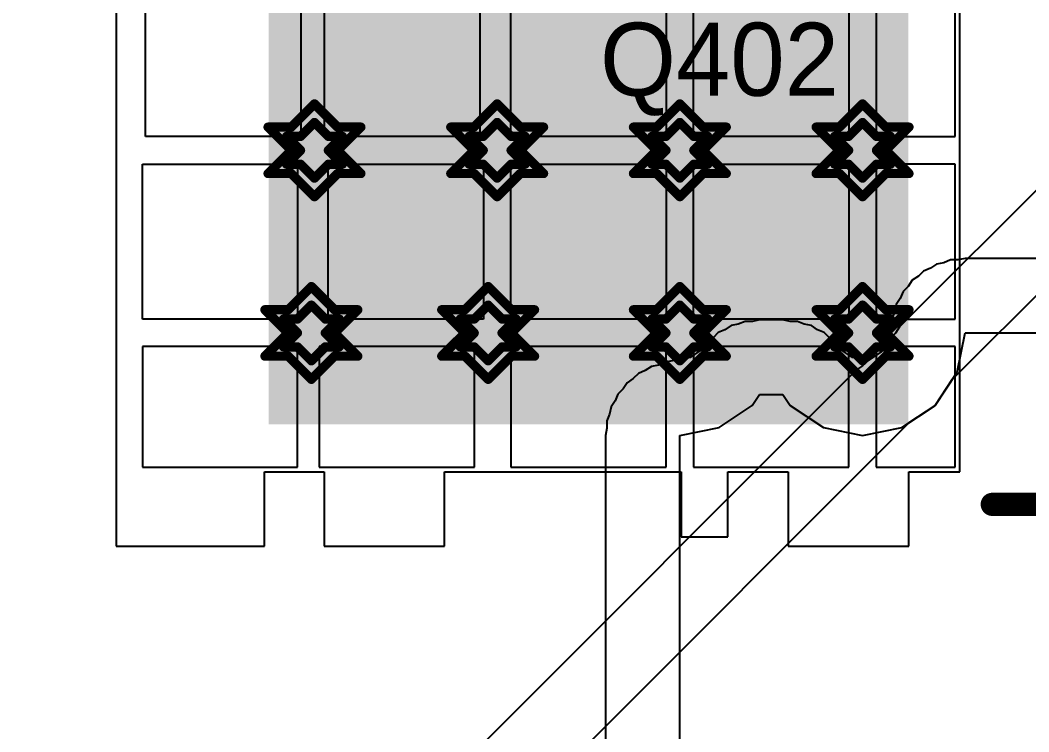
# Model space of a CAD drawing. Header units: millimetres. Extents: x 5 to 399, y 5 to 287.
# Drawn here: x 192.1 to 197.62, y 124.18 to 128.07 of the extents above; entities that cross this region are included whole.
import ezdxf

# ---------------------------------------------------------------- set-up
doc = ezdxf.new("R2010")
doc.units = ezdxf.units.MM
for name, color, linetype in [('DrillDrawing', 1, 'Continuous'), ('MidLayer1', 16, 'Continuous'), ('MidLayer2', 76, 'Continuous'), ('TopLayer', 1, 'Continuous'), ('TopOverlay', 2, 'Continuous'), ('TopPaste', 8, 'Continuous'), ('TopSolder', 216, 'Continuous')]:
    doc.layers.add(name, color=color, linetype=linetype)

# ---------------------------------------------------------------- blocks, each defined once
blk = doc.blocks.new('PQFN_8_MULTI_207')
at = {"layer": 'TopLayer'}
for p, q in [((2.667, 2.586), (-2.667, 2.586)), ((-2.667, 2.586), (-2.667, 1.7732)), ((-2.667, 1.7732), (-2.2606, 1.7732)), ((-2.2606, 1.7732), (-2.2606, 1.4478)), ((-2.2606, 1.4478), (-2.667, 1.4478)), ((-2.667, 1.4478), (-2.667, 0.7874)), ((-2.667, 0.7874), (-2.2606, 0.7874)), ((-2.2606, 0.7874), (-2.2605, -0.5079)), ((-2.2605, -0.5079), (-2.6162, -0.5079)), ((-2.6162, -0.5079), (-2.6162, -0.762)), ((-2.6162, -0.762), (-2.2605, -0.762)), ((-2.2605, -0.762), (-2.2605, -1.0922)), ((-2.2605, -1.0922), (-2.667, -1.0922)), ((-2.667, -1.0922), (-2.667, -1.7526)), ((-2.667, -1.7526), (-2.2605, -1.7526)), ((-2.2605, -1.7526), (-2.2605, -2.032)), ((-2.2605, -2.032), (2.2605, -2.032))]:
    blk.add_line(p, q, dxfattribs=at)
blk.add_solid([(-2, -1.75), (2, -1.75), (-2, 1.75), (2, 1.75)], dxfattribs=at)
at = {"layer": 'TopOverlay', "const_width": 0.127}
blk.add_lwpolyline([(-2.4384, -2.2098), (-2.4384, -2.667)], dxfattribs=at)
at = {"layer": 'TopOverlay', "const_width": 0.0635}
blk.add_lwpolyline([(-2.4701, -2.2098, 1), (-2.4066, -2.2098, 1)], format="xyb", close=True, dxfattribs=at)
at = {"layer": 'TopPaste'}
for p, q in [((-1.575, 2.442), (-2.2352, 2.442)), ((-2.2352, 2.442), (-2.2352, 1.592)), ((-1.575, 1.592), (-1.575, 2.442)), ((-1.425, 1.592), (-1.425, 2.442)), ((-1.425, 2.442), (-0.575, 2.442)), ((-0.575, 2.442), (-0.575, 1.592)), ((-0.425, 1.575), (-0.425, 2.425)), ((-0.425, 2.425), (0.425, 2.425)), ((-2.2352, 1.592), (-1.575, 1.592)), ((-0.575, 1.592), (-1.425, 1.592)), ((0.425, 1.575), (-0.425, 1.575)), ((-1.575, 1.4744), (-2.2352, 1.4744)), ((-2.2352, 1.4744), (-2.2352, 0.6244)), ((-1.575, 0.6244), (-1.575, 1.4744)), ((-0.425, 1.4444), (0.425, 1.4444)), ((-0.425, 0.5944), (-0.425, 1.4444)), ((-1.425, 1.425), (-0.575, 1.425)), ((-1.425, 0.575), (-1.425, 1.425)), ((-0.575, 1.425), (-0.575, 0.575)), ((-2.2352, 0.6244), (-1.575, 0.6244)), ((-0.575, 0.575), (-1.425, 0.575)), ((0.425, 0.5944), (-0.425, 0.5944)), ((-1.575, 0.425), (-2.2352, 0.425)), ((-2.2352, 0.425), (-2.2352, -0.425)), ((-1.575, -0.425), (-1.575, 0.425)), ((-1.425, 0.425), (-0.575, 0.425)), ((-1.425, -0.425), (-1.425, 0.425)), ((-0.575, 0.425), (-0.575, -0.425)), ((-0.425, 0.425), (0.425, 0.425)), ((-0.425, -0.425), (-0.425, 0.425)), ((-2.2352, -0.425), (-1.575, -0.425)), ((-0.575, -0.425), (-1.425, -0.425)), ((0.425, -0.425), (-0.425, -0.425)), ((-1.575, -0.575), (-2.2352, -0.575)), ((-2.2352, -0.575), (-2.2352, -1.425)), ((-1.575, -1.425), (-1.575, -0.575)), ((-1.425, -0.575), (-0.575, -0.575)), ((-1.425, -1.425), (-1.425, -0.575)), ((-0.575, -0.575), (-0.575, -1.425)), ((-0.425, -0.575), (0.425, -0.575)), ((-0.425, -1.425), (-0.425, -0.575)), ((-2.2352, -1.425), (-1.575, -1.425)), ((-0.575, -1.425), (-1.425, -1.425)), ((0.425, -1.425), (-0.425, -1.425)), ((-1.575, -1.575), (-2.2352, -1.575)), ((-2.2352, -1.575), (-2.2352, -2.0066)), ((-1.575, -2.0066), (-1.575, -1.575)), ((-0.575, -1.575), (-1.425, -1.575)), ((-1.425, -1.575), (-1.425, -2.0066)), ((-0.575, -2.0066), (-0.575, -1.575)), ((0.425, -1.575), (-0.425, -1.575)), ((-0.425, -1.575), (-0.425, -2.0066)), ((-2.2352, -2.0066), (-1.575, -2.0066)), ((-1.425, -2.0066), (-0.575, -2.0066)), ((-0.425, -2.0066), (0.425, -2.0066))]:
    blk.add_line(p, q, dxfattribs=at)
at = {"layer": 'TopSolder'}
blk.add_solid([(-2, -1.75), (2, -1.75), (-2, 1.75), (2, 1.75)], dxfattribs=at)

msp = doc.modelspace()

# ---------------------------------------------------------------- linework, layer by layer
at = {"layer": 'DrillDrawing', "const_width": 0.0508}
for points in [[(193.5854, 127.4888), (193.7124, 127.6158)], [(193.7124, 127.6158), (193.8394, 127.4888)], [(194.5854, 127.4888), (194.7124, 127.6158)], [(194.7124, 127.6158), (194.8394, 127.4888)], [(195.5854, 127.4888), (195.7124, 127.6158)], [(195.7124, 127.6158), (195.8394, 127.4888)], [(196.5854, 127.4888), (196.7124, 127.6158)], [(196.7124, 127.6158), (196.8394, 127.4888)], [(193.6362, 127.438), (193.7124, 127.5142)], [(193.7124, 127.5142), (193.7886, 127.438)], [(194.6362, 127.438), (194.7124, 127.5142)], [(194.7124, 127.5142), (194.7886, 127.438)], [(195.6362, 127.438), (195.7124, 127.5142)], [(195.7124, 127.5142), (195.7886, 127.438)], [(196.6362, 127.438), (196.7124, 127.5142)], [(196.7124, 127.5142), (196.7886, 127.438)], [(193.4584, 127.4888), (193.5854, 127.3618)], [(193.4584, 127.4888), (193.5854, 127.4888)], [(193.8394, 127.4888), (193.9664, 127.4888)], [(193.8394, 127.3618), (193.9664, 127.4888)], [(194.4584, 127.4888), (194.5854, 127.3618)], [(194.4584, 127.4888), (194.5854, 127.4888)], [(194.8394, 127.4888), (194.9664, 127.4888)], [(194.8394, 127.3618), (194.9664, 127.4888)], [(195.4584, 127.4888), (195.5854, 127.3618)], [(195.4584, 127.4888), (195.5854, 127.4888)], [(195.8394, 127.4888), (195.9664, 127.4888)], [(195.8394, 127.3618), (195.9664, 127.4888)], [(196.4584, 127.4888), (196.5854, 127.3618)], [(196.4584, 127.4888), (196.5854, 127.4888)], [(196.8394, 127.4888), (196.9664, 127.4888)], [(196.8394, 127.3618), (196.9664, 127.4888)], [(193.56, 127.438), (193.6362, 127.3618)], [(193.56, 127.438), (193.6362, 127.438)], [(193.7886, 127.438), (193.8648, 127.438)], [(193.7886, 127.3618), (193.8648, 127.438)], [(194.56, 127.438), (194.6362, 127.3618)], [(194.56, 127.438), (194.6362, 127.438)], [(194.7886, 127.438), (194.8648, 127.438)], [(194.7886, 127.3618), (194.8648, 127.438)], [(195.56, 127.438), (195.6362, 127.3618)], [(195.56, 127.438), (195.6362, 127.438)], [(195.7886, 127.438), (195.8648, 127.438)], [(195.7886, 127.3618), (195.8648, 127.438)], [(196.56, 127.438), (196.6362, 127.3618)], [(196.56, 127.438), (196.6362, 127.438)], [(196.7886, 127.438), (196.8648, 127.438)], [(196.7886, 127.3618), (196.8648, 127.438)], [(193.4584, 127.2348), (193.5854, 127.3618)], [(193.56, 127.2856), (193.6362, 127.3618)], [(193.7886, 127.3618), (193.8648, 127.2856)], [(193.8394, 127.3618), (193.9664, 127.2348)], [(194.4584, 127.2348), (194.5854, 127.3618)], [(194.56, 127.2856), (194.6362, 127.3618)], [(194.7886, 127.3618), (194.8648, 127.2856)], [(194.8394, 127.3618), (194.9664, 127.2348)], [(195.4584, 127.2348), (195.5854, 127.3618)], [(195.56, 127.2856), (195.6362, 127.3618)], [(195.7886, 127.3618), (195.8648, 127.2856)], [(195.8394, 127.3618), (195.9664, 127.2348)], [(196.4584, 127.2348), (196.5854, 127.3618)], [(196.56, 127.2856), (196.6362, 127.3618)], [(196.7886, 127.3618), (196.8648, 127.2856)], [(196.8394, 127.3618), (196.9664, 127.2348)], [(193.56, 127.2856), (193.6362, 127.2856)], [(193.6362, 127.2856), (193.7124, 127.2094)], [(193.7124, 127.2094), (193.7886, 127.2856)], [(193.7886, 127.2856), (193.8648, 127.2856)], [(194.56, 127.2856), (194.6362, 127.2856)], [(194.6362, 127.2856), (194.7124, 127.2094)], [(194.7124, 127.2094), (194.7886, 127.2856)], [(194.7886, 127.2856), (194.8648, 127.2856)], [(195.56, 127.2856), (195.6362, 127.2856)], [(195.6362, 127.2856), (195.7124, 127.2094)], [(195.7124, 127.2094), (195.7886, 127.2856)], [(195.7886, 127.2856), (195.8648, 127.2856)], [(196.56, 127.2856), (196.6362, 127.2856)], [(196.6362, 127.2856), (196.7124, 127.2094)], [(196.7124, 127.2094), (196.7886, 127.2856)], [(196.7886, 127.2856), (196.8648, 127.2856)], [(193.4584, 127.2348), (193.5854, 127.2348)], [(193.5854, 127.2348), (193.7124, 127.1078)], [(193.7124, 127.1078), (193.8394, 127.2348)], [(193.8394, 127.2348), (193.9664, 127.2348)], [(194.4584, 127.2348), (194.5854, 127.2348)], [(194.5854, 127.2348), (194.7124, 127.1078)], [(194.7124, 127.1078), (194.8394, 127.2348)], [(194.8394, 127.2348), (194.9664, 127.2348)], [(195.4584, 127.2348), (195.5854, 127.2348)], [(195.5854, 127.2348), (195.7124, 127.1078)], [(195.7124, 127.1078), (195.8394, 127.2348)], [(195.8394, 127.2348), (195.9664, 127.2348)], [(196.4584, 127.2348), (196.5854, 127.2348)], [(196.5854, 127.2348), (196.7124, 127.1078)], [(196.7124, 127.1078), (196.8394, 127.2348)], [(196.8394, 127.2348), (196.9664, 127.2348)], [(193.5684, 126.4888), (193.6954, 126.6158)], [(193.6954, 126.6158), (193.8224, 126.4888)], [(194.536, 126.4888), (194.663, 126.6158)], [(194.663, 126.6158), (194.79, 126.4888)], [(195.5854, 126.4888), (195.7124, 126.6158)], [(195.7124, 126.6158), (195.8394, 126.4888)], [(196.5854, 126.4888), (196.7124, 126.6158)], [(196.7124, 126.6158), (196.8394, 126.4888)], [(193.6192, 126.438), (193.6954, 126.5142)], [(193.6954, 126.5142), (193.7716, 126.438)], [(194.5868, 126.438), (194.663, 126.5142)], [(194.663, 126.5142), (194.7392, 126.438)], [(195.6362, 126.438), (195.7124, 126.5142)], [(195.7124, 126.5142), (195.7886, 126.438)], [(196.6362, 126.438), (196.7124, 126.5142)], [(196.7124, 126.5142), (196.7886, 126.438)], [(193.4414, 126.4888), (193.5684, 126.3618)], [(193.4414, 126.4888), (193.5684, 126.4888)], [(193.8224, 126.4888), (193.9494, 126.4888)], [(193.8224, 126.3618), (193.9494, 126.4888)], [(194.409, 126.4888), (194.536, 126.3618)], [(194.409, 126.4888), (194.536, 126.4888)], [(194.79, 126.4888), (194.917, 126.4888)], [(194.79, 126.3618), (194.917, 126.4888)], [(195.4584, 126.4888), (195.5854, 126.3618)], [(195.4584, 126.4888), (195.5854, 126.4888)], [(195.8394, 126.4888), (195.9664, 126.4888)], [(195.8394, 126.3618), (195.9664, 126.4888)], [(196.4584, 126.4888), (196.5854, 126.3618)], [(196.4584, 126.4888), (196.5854, 126.4888)], [(196.8394, 126.4888), (196.9664, 126.4888)], [(196.8394, 126.3618), (196.9664, 126.4888)], [(193.543, 126.438), (193.6192, 126.3618)], [(193.543, 126.438), (193.6192, 126.438)], [(193.7716, 126.438), (193.8478, 126.438)], [(193.7716, 126.3618), (193.8478, 126.438)], [(194.5106, 126.438), (194.5868, 126.3618)], [(194.5106, 126.438), (194.5868, 126.438)], [(194.7392, 126.438), (194.8154, 126.438)], [(194.7392, 126.3618), (194.8154, 126.438)], [(195.56, 126.438), (195.6362, 126.3618)], [(195.56, 126.438), (195.6362, 126.438)], [(195.7886, 126.438), (195.8648, 126.438)], [(195.7886, 126.3618), (195.8648, 126.438)], [(196.56, 126.438), (196.6362, 126.3618)], [(196.56, 126.438), (196.6362, 126.438)], [(196.7886, 126.438), (196.8648, 126.438)], [(196.7886, 126.3618), (196.8648, 126.438)], [(193.4414, 126.2348), (193.5684, 126.3618)], [(193.543, 126.2856), (193.6192, 126.3618)], [(193.7716, 126.3618), (193.8478, 126.2856)], [(193.8224, 126.3618), (193.9494, 126.2348)], [(194.409, 126.2348), (194.536, 126.3618)], [(194.5106, 126.2856), (194.5868, 126.3618)], [(194.7392, 126.3618), (194.8154, 126.2856)], [(194.79, 126.3618), (194.917, 126.2348)], [(195.4584, 126.2348), (195.5854, 126.3618)], [(195.56, 126.2856), (195.6362, 126.3618)], [(195.7886, 126.3618), (195.8648, 126.2856)], [(195.8394, 126.3618), (195.9664, 126.2348)], [(196.4584, 126.2348), (196.5854, 126.3618)], [(196.56, 126.2856), (196.6362, 126.3618)], [(196.7886, 126.3618), (196.8648, 126.2856)], [(196.8394, 126.3618), (196.9664, 126.2348)], [(193.543, 126.2856), (193.6192, 126.2856)], [(193.6192, 126.2856), (193.6954, 126.2094)], [(193.6954, 126.2094), (193.7716, 126.2856)], [(193.7716, 126.2856), (193.8478, 126.2856)], [(194.5106, 126.2856), (194.5868, 126.2856)], [(194.5868, 126.2856), (194.663, 126.2094)], [(194.663, 126.2094), (194.7392, 126.2856)], [(194.7392, 126.2856), (194.8154, 126.2856)], [(195.56, 126.2856), (195.6362, 126.2856)], [(195.6362, 126.2856), (195.7124, 126.2094)], [(195.7124, 126.2094), (195.7886, 126.2856)], [(195.7886, 126.2856), (195.8648, 126.2856)], [(196.56, 126.2856), (196.6362, 126.2856)], [(196.6362, 126.2856), (196.7124, 126.2094)], [(196.7124, 126.2094), (196.7886, 126.2856)], [(196.7886, 126.2856), (196.8648, 126.2856)], [(193.4414, 126.2348), (193.5684, 126.2348)], [(193.5684, 126.2348), (193.6954, 126.1078)], [(193.6954, 126.1078), (193.8224, 126.2348)], [(193.8224, 126.2348), (193.9494, 126.2348)], [(194.409, 126.2348), (194.536, 126.2348)], [(194.536, 126.2348), (194.663, 126.1078)], [(194.663, 126.1078), (194.79, 126.2348)], [(194.79, 126.2348), (194.917, 126.2348)], [(195.4584, 126.2348), (195.5854, 126.2348)], [(195.5854, 126.2348), (195.7124, 126.1078)], [(195.7124, 126.1078), (195.8394, 126.2348)], [(195.8394, 126.2348), (195.9664, 126.2348)], [(196.4584, 126.2348), (196.5854, 126.2348)], [(196.5854, 126.2348), (196.7124, 126.1078)], [(196.7124, 126.1078), (196.8394, 126.2348)], [(196.8394, 126.2348), (196.9664, 126.2348)]]:
    msp.add_lwpolyline(points, dxfattribs=at)
at = {"layer": 'DrillDrawing', "const_width": 0.0254}
for points in [[(193.6997, 127.6158, 1), (193.7251, 127.6158, 1)], [(193.6997, 127.6158, 1), (193.7251, 127.6158, 1)], [(194.6997, 127.6158, 1), (194.7251, 127.6158, 1)], [(194.6997, 127.6158, 1), (194.7251, 127.6158, 1)], [(195.6997, 127.6158, 1), (195.7251, 127.6158, 1)], [(195.6997, 127.6158, 1), (195.7251, 127.6158, 1)], [(196.6997, 127.6158, 1), (196.7251, 127.6158, 1)], [(196.6997, 127.6158, 1), (196.7251, 127.6158, 1)], [(193.6997, 127.5142, 1), (193.7251, 127.5142, 1)], [(193.6997, 127.5142, 1), (193.7251, 127.5142, 1)], [(194.6997, 127.5142, 1), (194.7251, 127.5142, 1)], [(194.6997, 127.5142, 1), (194.7251, 127.5142, 1)], [(195.6997, 127.5142, 1), (195.7251, 127.5142, 1)], [(195.6997, 127.5142, 1), (195.7251, 127.5142, 1)], [(196.6997, 127.5142, 1), (196.7251, 127.5142, 1)], [(196.6997, 127.5142, 1), (196.7251, 127.5142, 1)], [(193.4457, 127.4888, 1), (193.4711, 127.4888, 1)], [(193.4457, 127.4888, 1), (193.4711, 127.4888, 1)], [(193.5727, 127.4888, 1), (193.5981, 127.4888, 1)], [(193.5727, 127.4888, 1), (193.5981, 127.4888, 1)], [(193.8267, 127.4888, 1), (193.8521, 127.4888, 1)], [(193.8267, 127.4888, 1), (193.8521, 127.4888, 1)], [(193.9537, 127.4888, 1), (193.9791, 127.4888, 1)], [(193.9537, 127.4888, 1), (193.9791, 127.4888, 1)], [(194.4457, 127.4888, 1), (194.4711, 127.4888, 1)], [(194.4457, 127.4888, 1), (194.4711, 127.4888, 1)], [(194.5727, 127.4888, 1), (194.5981, 127.4888, 1)], [(194.5727, 127.4888, 1), (194.5981, 127.4888, 1)], [(194.8267, 127.4888, 1), (194.8521, 127.4888, 1)], [(194.8267, 127.4888, 1), (194.8521, 127.4888, 1)], [(194.9537, 127.4888, 1), (194.9791, 127.4888, 1)], [(194.9537, 127.4888, 1), (194.9791, 127.4888, 1)], [(195.4457, 127.4888, 1), (195.4711, 127.4888, 1)], [(195.4457, 127.4888, 1), (195.4711, 127.4888, 1)], [(195.5727, 127.4888, 1), (195.5981, 127.4888, 1)], [(195.5727, 127.4888, 1), (195.5981, 127.4888, 1)], [(195.8267, 127.4888, 1), (195.8521, 127.4888, 1)], [(195.8267, 127.4888, 1), (195.8521, 127.4888, 1)], [(195.9537, 127.4888, 1), (195.9791, 127.4888, 1)], [(195.9537, 127.4888, 1), (195.9791, 127.4888, 1)], [(196.4457, 127.4888, 1), (196.4711, 127.4888, 1)], [(196.4457, 127.4888, 1), (196.4711, 127.4888, 1)], [(196.5727, 127.4888, 1), (196.5981, 127.4888, 1)], [(196.5727, 127.4888, 1), (196.5981, 127.4888, 1)], [(196.8267, 127.4888, 1), (196.8521, 127.4888, 1)], [(196.8267, 127.4888, 1), (196.8521, 127.4888, 1)], [(196.9537, 127.4888, 1), (196.9791, 127.4888, 1)], [(196.9537, 127.4888, 1), (196.9791, 127.4888, 1)], [(193.5473, 127.438, 1), (193.5727, 127.438, 1)], [(193.5473, 127.438, 1), (193.5727, 127.438, 1)], [(193.6235, 127.438, 1), (193.6489, 127.438, 1)], [(193.6235, 127.438, 1), (193.6489, 127.438, 1)], [(193.7759, 127.438, 1), (193.8013, 127.438, 1)], [(193.7759, 127.438, 1), (193.8013, 127.438, 1)], [(193.8521, 127.438, 1), (193.8775, 127.438, 1)], [(193.8521, 127.438, 1), (193.8775, 127.438, 1)], [(194.5473, 127.438, 1), (194.5727, 127.438, 1)], [(194.5473, 127.438, 1), (194.5727, 127.438, 1)], [(194.6235, 127.438, 1), (194.6489, 127.438, 1)], [(194.6235, 127.438, 1), (194.6489, 127.438, 1)], [(194.7759, 127.438, 1), (194.8013, 127.438, 1)], [(194.7759, 127.438, 1), (194.8013, 127.438, 1)], [(194.8521, 127.438, 1), (194.8775, 127.438, 1)], [(194.8521, 127.438, 1), (194.8775, 127.438, 1)], [(195.5473, 127.438, 1), (195.5727, 127.438, 1)], [(195.5473, 127.438, 1), (195.5727, 127.438, 1)], [(195.6235, 127.438, 1), (195.6489, 127.438, 1)], [(195.6235, 127.438, 1), (195.6489, 127.438, 1)], [(195.7759, 127.438, 1), (195.8013, 127.438, 1)], [(195.7759, 127.438, 1), (195.8013, 127.438, 1)], [(195.8521, 127.438, 1), (195.8775, 127.438, 1)], [(195.8521, 127.438, 1), (195.8775, 127.438, 1)], [(196.5473, 127.438, 1), (196.5727, 127.438, 1)], [(196.5473, 127.438, 1), (196.5727, 127.438, 1)], [(196.6235, 127.438, 1), (196.6489, 127.438, 1)], [(196.6235, 127.438, 1), (196.6489, 127.438, 1)], [(196.7759, 127.438, 1), (196.8013, 127.438, 1)], [(196.7759, 127.438, 1), (196.8013, 127.438, 1)], [(196.8521, 127.438, 1), (196.8775, 127.438, 1)], [(196.8521, 127.438, 1), (196.8775, 127.438, 1)], [(193.5727, 127.3618, 1), (193.5981, 127.3618, 1)], [(193.5727, 127.3618, 1), (193.5981, 127.3618, 1)], [(193.6235, 127.3618, 1), (193.6489, 127.3618, 1)], [(193.6235, 127.3618, 1), (193.6489, 127.3618, 1)], [(193.7759, 127.3618, 1), (193.8013, 127.3618, 1)], [(193.7759, 127.3618, 1), (193.8013, 127.3618, 1)], [(193.8267, 127.3618, 1), (193.8521, 127.3618, 1)], [(193.8267, 127.3618, 1), (193.8521, 127.3618, 1)], [(194.5727, 127.3618, 1), (194.5981, 127.3618, 1)], [(194.5727, 127.3618, 1), (194.5981, 127.3618, 1)], [(194.6235, 127.3618, 1), (194.6489, 127.3618, 1)], [(194.6235, 127.3618, 1), (194.6489, 127.3618, 1)], [(194.7759, 127.3618, 1), (194.8013, 127.3618, 1)], [(194.7759, 127.3618, 1), (194.8013, 127.3618, 1)], [(194.8267, 127.3618, 1), (194.8521, 127.3618, 1)], [(194.8267, 127.3618, 1), (194.8521, 127.3618, 1)], [(195.5727, 127.3618, 1), (195.5981, 127.3618, 1)], [(195.5727, 127.3618, 1), (195.5981, 127.3618, 1)], [(195.6235, 127.3618, 1), (195.6489, 127.3618, 1)], [(195.6235, 127.3618, 1), (195.6489, 127.3618, 1)], [(195.7759, 127.3618, 1), (195.8013, 127.3618, 1)], [(195.7759, 127.3618, 1), (195.8013, 127.3618, 1)], [(195.8267, 127.3618, 1), (195.8521, 127.3618, 1)], [(195.8267, 127.3618, 1), (195.8521, 127.3618, 1)], [(196.5727, 127.3618, 1), (196.5981, 127.3618, 1)], [(196.5727, 127.3618, 1), (196.5981, 127.3618, 1)], [(196.6235, 127.3618, 1), (196.6489, 127.3618, 1)], [(196.6235, 127.3618, 1), (196.6489, 127.3618, 1)], [(196.7759, 127.3618, 1), (196.8013, 127.3618, 1)], [(196.7759, 127.3618, 1), (196.8013, 127.3618, 1)], [(196.8267, 127.3618, 1), (196.8521, 127.3618, 1)], [(196.8267, 127.3618, 1), (196.8521, 127.3618, 1)], [(193.5473, 127.2856, 1), (193.5727, 127.2856, 1)], [(193.5473, 127.2856, 1), (193.5727, 127.2856, 1)], [(193.6235, 127.2856, 1), (193.6489, 127.2856, 1)], [(193.6235, 127.2856, 1), (193.6489, 127.2856, 1)], [(193.7759, 127.2856, 1), (193.8013, 127.2856, 1)], [(193.7759, 127.2856, 1), (193.8013, 127.2856, 1)], [(193.8521, 127.2856, 1), (193.8775, 127.2856, 1)], [(193.8521, 127.2856, 1), (193.8775, 127.2856, 1)], [(194.5473, 127.2856, 1), (194.5727, 127.2856, 1)], [(194.5473, 127.2856, 1), (194.5727, 127.2856, 1)], [(194.6235, 127.2856, 1), (194.6489, 127.2856, 1)], [(194.6235, 127.2856, 1), (194.6489, 127.2856, 1)], [(194.7759, 127.2856, 1), (194.8013, 127.2856, 1)], [(194.7759, 127.2856, 1), (194.8013, 127.2856, 1)], [(194.8521, 127.2856, 1), (194.8775, 127.2856, 1)], [(194.8521, 127.2856, 1), (194.8775, 127.2856, 1)], [(195.5473, 127.2856, 1), (195.5727, 127.2856, 1)], [(195.5473, 127.2856, 1), (195.5727, 127.2856, 1)], [(195.6235, 127.2856, 1), (195.6489, 127.2856, 1)], [(195.6235, 127.2856, 1), (195.6489, 127.2856, 1)], [(195.7759, 127.2856, 1), (195.8013, 127.2856, 1)], [(195.7759, 127.2856, 1), (195.8013, 127.2856, 1)], [(195.8521, 127.2856, 1), (195.8775, 127.2856, 1)], [(195.8521, 127.2856, 1), (195.8775, 127.2856, 1)], [(196.5473, 127.2856, 1), (196.5727, 127.2856, 1)], [(196.5473, 127.2856, 1), (196.5727, 127.2856, 1)], [(196.6235, 127.2856, 1), (196.6489, 127.2856, 1)], [(196.6235, 127.2856, 1), (196.6489, 127.2856, 1)], [(196.7759, 127.2856, 1), (196.8013, 127.2856, 1)], [(196.7759, 127.2856, 1), (196.8013, 127.2856, 1)], [(196.8521, 127.2856, 1), (196.8775, 127.2856, 1)], [(196.8521, 127.2856, 1), (196.8775, 127.2856, 1)], [(193.4457, 127.2348, 1), (193.4711, 127.2348, 1)], [(193.4457, 127.2348, 1), (193.4711, 127.2348, 1)], [(193.5727, 127.2348, 1), (193.5981, 127.2348, 1)], [(193.5727, 127.2348, 1), (193.5981, 127.2348, 1)], [(193.8267, 127.2348, 1), (193.8521, 127.2348, 1)], [(193.8267, 127.2348, 1), (193.8521, 127.2348, 1)], [(193.9537, 127.2348, 1), (193.9791, 127.2348, 1)], [(193.9537, 127.2348, 1), (193.9791, 127.2348, 1)], [(194.4457, 127.2348, 1), (194.4711, 127.2348, 1)], [(194.4457, 127.2348, 1), (194.4711, 127.2348, 1)], [(194.5727, 127.2348, 1), (194.5981, 127.2348, 1)], [(194.5727, 127.2348, 1), (194.5981, 127.2348, 1)], [(194.8267, 127.2348, 1), (194.8521, 127.2348, 1)], [(194.8267, 127.2348, 1), (194.8521, 127.2348, 1)], [(194.9537, 127.2348, 1), (194.9791, 127.2348, 1)], [(194.9537, 127.2348, 1), (194.9791, 127.2348, 1)], [(195.4457, 127.2348, 1), (195.4711, 127.2348, 1)], [(195.4457, 127.2348, 1), (195.4711, 127.2348, 1)], [(195.5727, 127.2348, 1), (195.5981, 127.2348, 1)], [(195.5727, 127.2348, 1), (195.5981, 127.2348, 1)], [(195.8267, 127.2348, 1), (195.8521, 127.2348, 1)], [(195.8267, 127.2348, 1), (195.8521, 127.2348, 1)], [(195.9537, 127.2348, 1), (195.9791, 127.2348, 1)], [(195.9537, 127.2348, 1), (195.9791, 127.2348, 1)], [(196.4457, 127.2348, 1), (196.4711, 127.2348, 1)], [(196.4457, 127.2348, 1), (196.4711, 127.2348, 1)], [(196.5727, 127.2348, 1), (196.5981, 127.2348, 1)], [(196.5727, 127.2348, 1), (196.5981, 127.2348, 1)], [(196.8267, 127.2348, 1), (196.8521, 127.2348, 1)], [(196.8267, 127.2348, 1), (196.8521, 127.2348, 1)], [(196.9537, 127.2348, 1), (196.9791, 127.2348, 1)], [(196.9537, 127.2348, 1), (196.9791, 127.2348, 1)], [(193.6997, 127.2094, 1), (193.7251, 127.2094, 1)], [(193.6997, 127.2094, 1), (193.7251, 127.2094, 1)], [(194.6997, 127.2094, 1), (194.7251, 127.2094, 1)], [(194.6997, 127.2094, 1), (194.7251, 127.2094, 1)], [(195.6997, 127.2094, 1), (195.7251, 127.2094, 1)], [(195.6997, 127.2094, 1), (195.7251, 127.2094, 1)], [(196.6997, 127.2094, 1), (196.7251, 127.2094, 1)], [(196.6997, 127.2094, 1), (196.7251, 127.2094, 1)], [(193.6997, 127.1078, 1), (193.7251, 127.1078, 1)], [(193.6997, 127.1078, 1), (193.7251, 127.1078, 1)], [(194.6997, 127.1078, 1), (194.7251, 127.1078, 1)], [(194.6997, 127.1078, 1), (194.7251, 127.1078, 1)], [(195.6997, 127.1078, 1), (195.7251, 127.1078, 1)], [(195.6997, 127.1078, 1), (195.7251, 127.1078, 1)], [(196.6997, 127.1078, 1), (196.7251, 127.1078, 1)], [(196.6997, 127.1078, 1), (196.7251, 127.1078, 1)], [(193.6827, 126.6158, 1), (193.7081, 126.6158, 1)], [(193.6827, 126.6158, 1), (193.7081, 126.6158, 1)], [(194.6503, 126.6158, 1), (194.6757, 126.6158, 1)], [(194.6503, 126.6158, 1), (194.6757, 126.6158, 1)], [(195.6997, 126.6158, 1), (195.7251, 126.6158, 1)], [(195.6997, 126.6158, 1), (195.7251, 126.6158, 1)], [(196.6997, 126.6158, 1), (196.7251, 126.6158, 1)], [(196.6997, 126.6158, 1), (196.7251, 126.6158, 1)], [(193.6827, 126.5142, 1), (193.7081, 126.5142, 1)], [(193.6827, 126.5142, 1), (193.7081, 126.5142, 1)], [(194.6503, 126.5142, 1), (194.6757, 126.5142, 1)], [(194.6503, 126.5142, 1), (194.6757, 126.5142, 1)], [(195.6997, 126.5142, 1), (195.7251, 126.5142, 1)], [(195.6997, 126.5142, 1), (195.7251, 126.5142, 1)], [(196.6997, 126.5142, 1), (196.7251, 126.5142, 1)], [(196.6997, 126.5142, 1), (196.7251, 126.5142, 1)], [(193.4287, 126.4888, 1), (193.4541, 126.4888, 1)], [(193.4287, 126.4888, 1), (193.4541, 126.4888, 1)], [(193.5557, 126.4888, 1), (193.5811, 126.4888, 1)], [(193.5557, 126.4888, 1), (193.5811, 126.4888, 1)], [(193.8097, 126.4888, 1), (193.8351, 126.4888, 1)], [(193.8097, 126.4888, 1), (193.8351, 126.4888, 1)], [(193.9367, 126.4888, 1), (193.9621, 126.4888, 1)], [(193.9367, 126.4888, 1), (193.9621, 126.4888, 1)], [(194.3963, 126.4888, 1), (194.4217, 126.4888, 1)], [(194.3963, 126.4888, 1), (194.4217, 126.4888, 1)], [(194.5233, 126.4888, 1), (194.5487, 126.4888, 1)], [(194.5233, 126.4888, 1), (194.5487, 126.4888, 1)], [(194.7773, 126.4888, 1), (194.8027, 126.4888, 1)], [(194.7773, 126.4888, 1), (194.8027, 126.4888, 1)], [(194.9043, 126.4888, 1), (194.9297, 126.4888, 1)], [(194.9043, 126.4888, 1), (194.9297, 126.4888, 1)], [(195.4457, 126.4888, 1), (195.4711, 126.4888, 1)], [(195.4457, 126.4888, 1), (195.4711, 126.4888, 1)], [(195.5727, 126.4888, 1), (195.5981, 126.4888, 1)], [(195.5727, 126.4888, 1), (195.5981, 126.4888, 1)], [(195.8267, 126.4888, 1), (195.8521, 126.4888, 1)], [(195.8267, 126.4888, 1), (195.8521, 126.4888, 1)], [(195.9537, 126.4888, 1), (195.9791, 126.4888, 1)], [(195.9537, 126.4888, 1), (195.9791, 126.4888, 1)], [(196.4457, 126.4888, 1), (196.4711, 126.4888, 1)], [(196.4457, 126.4888, 1), (196.4711, 126.4888, 1)], [(196.5727, 126.4888, 1), (196.5981, 126.4888, 1)], [(196.5727, 126.4888, 1), (196.5981, 126.4888, 1)], [(196.8267, 126.4888, 1), (196.8521, 126.4888, 1)], [(196.8267, 126.4888, 1), (196.8521, 126.4888, 1)], [(196.9537, 126.4888, 1), (196.9791, 126.4888, 1)], [(196.9537, 126.4888, 1), (196.9791, 126.4888, 1)], [(193.5303, 126.438, 1), (193.5557, 126.438, 1)], [(193.5303, 126.438, 1), (193.5557, 126.438, 1)], [(193.6065, 126.438, 1), (193.6319, 126.438, 1)], [(193.6065, 126.438, 1), (193.6319, 126.438, 1)], [(193.7589, 126.438, 1), (193.7843, 126.438, 1)], [(193.7589, 126.438, 1), (193.7843, 126.438, 1)], [(193.8351, 126.438, 1), (193.8605, 126.438, 1)], [(193.8351, 126.438, 1), (193.8605, 126.438, 1)], [(194.4979, 126.438, 1), (194.5233, 126.438, 1)], [(194.4979, 126.438, 1), (194.5233, 126.438, 1)], [(194.5741, 126.438, 1), (194.5995, 126.438, 1)], [(194.5741, 126.438, 1), (194.5995, 126.438, 1)], [(194.7265, 126.438, 1), (194.7519, 126.438, 1)], [(194.7265, 126.438, 1), (194.7519, 126.438, 1)], [(194.8027, 126.438, 1), (194.8281, 126.438, 1)], [(194.8027, 126.438, 1), (194.8281, 126.438, 1)], [(195.5473, 126.438, 1), (195.5727, 126.438, 1)], [(195.5473, 126.438, 1), (195.5727, 126.438, 1)], [(195.6235, 126.438, 1), (195.6489, 126.438, 1)], [(195.6235, 126.438, 1), (195.6489, 126.438, 1)], [(195.7759, 126.438, 1), (195.8013, 126.438, 1)], [(195.7759, 126.438, 1), (195.8013, 126.438, 1)], [(195.8521, 126.438, 1), (195.8775, 126.438, 1)], [(195.8521, 126.438, 1), (195.8775, 126.438, 1)], [(196.5473, 126.438, 1), (196.5727, 126.438, 1)], [(196.5473, 126.438, 1), (196.5727, 126.438, 1)], [(196.6235, 126.438, 1), (196.6489, 126.438, 1)], [(196.6235, 126.438, 1), (196.6489, 126.438, 1)], [(196.7759, 126.438, 1), (196.8013, 126.438, 1)], [(196.7759, 126.438, 1), (196.8013, 126.438, 1)], [(196.8521, 126.438, 1), (196.8775, 126.438, 1)], [(196.8521, 126.438, 1), (196.8775, 126.438, 1)], [(193.5557, 126.3618, 1), (193.5811, 126.3618, 1)], [(193.5557, 126.3618, 1), (193.5811, 126.3618, 1)], [(193.6065, 126.3618, 1), (193.6319, 126.3618, 1)], [(193.6065, 126.3618, 1), (193.6319, 126.3618, 1)], [(193.7589, 126.3618, 1), (193.7843, 126.3618, 1)], [(193.7589, 126.3618, 1), (193.7843, 126.3618, 1)], [(193.8097, 126.3618, 1), (193.8351, 126.3618, 1)], [(193.8097, 126.3618, 1), (193.8351, 126.3618, 1)], [(194.5233, 126.3618, 1), (194.5487, 126.3618, 1)], [(194.5233, 126.3618, 1), (194.5487, 126.3618, 1)], [(194.5741, 126.3618, 1), (194.5995, 126.3618, 1)], [(194.5741, 126.3618, 1), (194.5995, 126.3618, 1)], [(194.7265, 126.3618, 1), (194.7519, 126.3618, 1)], [(194.7265, 126.3618, 1), (194.7519, 126.3618, 1)], [(194.7773, 126.3618, 1), (194.8027, 126.3618, 1)], [(194.7773, 126.3618, 1), (194.8027, 126.3618, 1)], [(195.5727, 126.3618, 1), (195.5981, 126.3618, 1)], [(195.5727, 126.3618, 1), (195.5981, 126.3618, 1)], [(195.6235, 126.3618, 1), (195.6489, 126.3618, 1)], [(195.6235, 126.3618, 1), (195.6489, 126.3618, 1)], [(195.7759, 126.3618, 1), (195.8013, 126.3618, 1)], [(195.7759, 126.3618, 1), (195.8013, 126.3618, 1)], [(195.8267, 126.3618, 1), (195.8521, 126.3618, 1)], [(195.8267, 126.3618, 1), (195.8521, 126.3618, 1)], [(196.5727, 126.3618, 1), (196.5981, 126.3618, 1)], [(196.5727, 126.3618, 1), (196.5981, 126.3618, 1)], [(196.6235, 126.3618, 1), (196.6489, 126.3618, 1)], [(196.6235, 126.3618, 1), (196.6489, 126.3618, 1)], [(196.7759, 126.3618, 1), (196.8013, 126.3618, 1)], [(196.7759, 126.3618, 1), (196.8013, 126.3618, 1)], [(196.8267, 126.3618, 1), (196.8521, 126.3618, 1)], [(196.8267, 126.3618, 1), (196.8521, 126.3618, 1)], [(193.5303, 126.2856, 1), (193.5557, 126.2856, 1)], [(193.5303, 126.2856, 1), (193.5557, 126.2856, 1)], [(193.6065, 126.2856, 1), (193.6319, 126.2856, 1)], [(193.6065, 126.2856, 1), (193.6319, 126.2856, 1)], [(193.7589, 126.2856, 1), (193.7843, 126.2856, 1)], [(193.7589, 126.2856, 1), (193.7843, 126.2856, 1)], [(193.8351, 126.2856, 1), (193.8605, 126.2856, 1)], [(193.8351, 126.2856, 1), (193.8605, 126.2856, 1)], [(194.4979, 126.2856, 1), (194.5233, 126.2856, 1)], [(194.4979, 126.2856, 1), (194.5233, 126.2856, 1)], [(194.5741, 126.2856, 1), (194.5995, 126.2856, 1)], [(194.5741, 126.2856, 1), (194.5995, 126.2856, 1)], [(194.7265, 126.2856, 1), (194.7519, 126.2856, 1)], [(194.7265, 126.2856, 1), (194.7519, 126.2856, 1)], [(194.8027, 126.2856, 1), (194.8281, 126.2856, 1)], [(194.8027, 126.2856, 1), (194.8281, 126.2856, 1)], [(195.5473, 126.2856, 1), (195.5727, 126.2856, 1)], [(195.5473, 126.2856, 1), (195.5727, 126.2856, 1)], [(195.6235, 126.2856, 1), (195.6489, 126.2856, 1)], [(195.6235, 126.2856, 1), (195.6489, 126.2856, 1)], [(195.7759, 126.2856, 1), (195.8013, 126.2856, 1)], [(195.7759, 126.2856, 1), (195.8013, 126.2856, 1)], [(195.8521, 126.2856, 1), (195.8775, 126.2856, 1)], [(195.8521, 126.2856, 1), (195.8775, 126.2856, 1)], [(196.5473, 126.2856, 1), (196.5727, 126.2856, 1)], [(196.5473, 126.2856, 1), (196.5727, 126.2856, 1)], [(196.6235, 126.2856, 1), (196.6489, 126.2856, 1)], [(196.6235, 126.2856, 1), (196.6489, 126.2856, 1)], [(196.7759, 126.2856, 1), (196.8013, 126.2856, 1)], [(196.7759, 126.2856, 1), (196.8013, 126.2856, 1)], [(196.8521, 126.2856, 1), (196.8775, 126.2856, 1)], [(196.8521, 126.2856, 1), (196.8775, 126.2856, 1)], [(193.4287, 126.2348, 1), (193.4541, 126.2348, 1)], [(193.4287, 126.2348, 1), (193.4541, 126.2348, 1)], [(193.5557, 126.2348, 1), (193.5811, 126.2348, 1)], [(193.5557, 126.2348, 1), (193.5811, 126.2348, 1)], [(193.6827, 126.2094, 1), (193.7081, 126.2094, 1)], [(193.6827, 126.2094, 1), (193.7081, 126.2094, 1)], [(193.8097, 126.2348, 1), (193.8351, 126.2348, 1)], [(193.8097, 126.2348, 1), (193.8351, 126.2348, 1)], [(193.9367, 126.2348, 1), (193.9621, 126.2348, 1)], [(193.9367, 126.2348, 1), (193.9621, 126.2348, 1)], [(194.3963, 126.2348, 1), (194.4217, 126.2348, 1)], [(194.3963, 126.2348, 1), (194.4217, 126.2348, 1)], [(194.5233, 126.2348, 1), (194.5487, 126.2348, 1)], [(194.5233, 126.2348, 1), (194.5487, 126.2348, 1)], [(194.6503, 126.2094, 1), (194.6757, 126.2094, 1)], [(194.6503, 126.2094, 1), (194.6757, 126.2094, 1)], [(194.7773, 126.2348, 1), (194.8027, 126.2348, 1)], [(194.7773, 126.2348, 1), (194.8027, 126.2348, 1)], [(194.9043, 126.2348, 1), (194.9297, 126.2348, 1)], [(194.9043, 126.2348, 1), (194.9297, 126.2348, 1)], [(195.4457, 126.2348, 1), (195.4711, 126.2348, 1)], [(195.4457, 126.2348, 1), (195.4711, 126.2348, 1)], [(195.5727, 126.2348, 1), (195.5981, 126.2348, 1)], [(195.5727, 126.2348, 1), (195.5981, 126.2348, 1)], [(195.6997, 126.2094, 1), (195.7251, 126.2094, 1)], [(195.6997, 126.2094, 1), (195.7251, 126.2094, 1)], [(195.8267, 126.2348, 1), (195.8521, 126.2348, 1)], [(195.8267, 126.2348, 1), (195.8521, 126.2348, 1)], [(195.9537, 126.2348, 1), (195.9791, 126.2348, 1)], [(195.9537, 126.2348, 1), (195.9791, 126.2348, 1)], [(196.4457, 126.2348, 1), (196.4711, 126.2348, 1)], [(196.4457, 126.2348, 1), (196.4711, 126.2348, 1)], [(196.5727, 126.2348, 1), (196.5981, 126.2348, 1)], [(196.5727, 126.2348, 1), (196.5981, 126.2348, 1)], [(196.6997, 126.2094, 1), (196.7251, 126.2094, 1)], [(196.6997, 126.2094, 1), (196.7251, 126.2094, 1)], [(196.8267, 126.2348, 1), (196.8521, 126.2348, 1)], [(196.8267, 126.2348, 1), (196.8521, 126.2348, 1)], [(196.9537, 126.2348, 1), (196.9791, 126.2348, 1)], [(196.9537, 126.2348, 1), (196.9791, 126.2348, 1)], [(193.6827, 126.1078, 1), (193.7081, 126.1078, 1)], [(193.6827, 126.1078, 1), (193.7081, 126.1078, 1)], [(194.6503, 126.1078, 1), (194.6757, 126.1078, 1)], [(194.6503, 126.1078, 1), (194.6757, 126.1078, 1)], [(195.6997, 126.1078, 1), (195.7251, 126.1078, 1)], [(195.6997, 126.1078, 1), (195.7251, 126.1078, 1)], [(196.6997, 126.1078, 1), (196.7251, 126.1078, 1)], [(196.6997, 126.1078, 1), (196.7251, 126.1078, 1)]]:
    msp.add_lwpolyline(points, format="xyb", close=True, dxfattribs=at)
at = {"layer": 'MidLayer1'}
for p, q in [((197.9196, 127.3996), (196.9149, 126.3949)), ((197.2033, 126.1065), (198.208, 127.1112)), ((196.9149, 126.3949), (196.8926, 126.3614)), ((196.8642, 126.333), (196.8149, 126.2593)), ((196.8926, 126.3614), (196.8642, 126.333)), ((196.7411, 126.21), (196.7127, 126.1816)), ((196.8149, 126.2593), (196.7411, 126.21)), ((196.6793, 126.1593), (192.1016, 121.5816)), ((196.7127, 126.1816), (196.6793, 126.1593)), ((197.1089, 125.9653), (197.2033, 126.1065)), ((196.9677, 125.8709), (197.1089, 125.9653)), ((192.39, 121.2932), (196.9677, 125.8709))]:
    msp.add_line(p, q, dxfattribs=at)
at = {"layer": 'MidLayer2'}
for p, q in [((197.1936, 126.7618), (197.1565, 126.7464)), ((197.2338, 126.7618), (197.1936, 126.7618)), ((197.2732, 126.7696), (197.2338, 126.7618)), ((198.6776, 126.7696), (197.2732, 126.7696)), ((197.0837, 126.7163), (197.0466, 126.7009)), ((197.1171, 126.7386), (197.0837, 126.7163)), ((197.1565, 126.7464), (197.1171, 126.7386)), ((196.9848, 126.6502), (196.9625, 126.6168)), ((197.0182, 126.6725), (196.9848, 126.6502)), ((197.0466, 126.7009), (197.0182, 126.6725)), ((196.9625, 126.6168), (196.9341, 126.5884)), ((196.9187, 126.5513), (196.8964, 126.5179)), ((196.9341, 126.5884), (196.9187, 126.5513)), ((196.8964, 126.5179), (196.8885, 126.4785)), ((196.1489, 126.4329), (196.1095, 126.4251)), ((196.2759, 126.4329), (196.1489, 126.4329)), ((196.3153, 126.4251), (196.2759, 126.4329)), ((196.8732, 126.4414), (196.8463, 126.3063)), ((196.8885, 126.4785), (196.8732, 126.4414)), ((195.9594, 126.3796), (195.9223, 126.3642)), ((195.9928, 126.4019), (195.9594, 126.3796)), ((196.0322, 126.4097), (195.9928, 126.4019)), ((196.0693, 126.4251), (196.0322, 126.4097)), ((196.1095, 126.4251), (196.0693, 126.4251)), ((196.3555, 126.4251), (196.3153, 126.4251)), ((196.3926, 126.4097), (196.3555, 126.4251)), ((196.432, 126.4019), (196.3926, 126.4097)), ((196.4654, 126.3796), (196.432, 126.4019)), ((196.5025, 126.3642), (196.4654, 126.3796)), ((195.8939, 126.3358), (195.8605, 126.3135)), ((195.9223, 126.3642), (195.8939, 126.3358)), ((196.5309, 126.3358), (196.5025, 126.3642)), ((196.5643, 126.3135), (196.5309, 126.3358)), ((197.2305, 126.1472), (197.2732, 126.3618)), ((197.2732, 126.3618), (205.4994, 126.3618)), ((195.8225, 126.2644), (195.7679, 126.2279)), ((195.8382, 126.2801), (195.8225, 126.2644)), ((195.8605, 126.3135), (195.8382, 126.2801)), ((196.5866, 126.2801), (196.5643, 126.3135)), ((196.6023, 126.2644), (196.5866, 126.2801)), ((196.6569, 126.2279), (196.6023, 126.2644)), ((196.8463, 126.3063), (196.8149, 126.2593)), ((195.7679, 126.2279), (195.6328, 126.201)), ((196.7124, 126.2168), (196.6569, 126.2279)), ((196.7679, 126.2279), (196.7124, 126.2168)), ((196.8149, 126.2593), (196.7679, 126.2279)), ((195.5229, 126.1555), (195.4858, 126.1401)), ((195.5563, 126.1778), (195.5229, 126.1555)), ((195.5957, 126.1857), (195.5563, 126.1778)), ((195.6328, 126.201), (195.5957, 126.1857)), ((195.4574, 126.1117), (195.424, 126.0894)), ((195.4858, 126.1401), (195.4574, 126.1117)), ((197.1089, 125.9653), (197.2305, 126.1472)), ((195.4017, 126.056), (195.3733, 126.0276)), ((195.424, 126.0894), (195.4017, 126.056)), ((195.3579, 125.9905), (195.3356, 125.9571)), ((195.3733, 126.0276), (195.3579, 125.9905)), ((196.1089, 125.9653), (196.1489, 126.0251)), ((196.1489, 126.0251), (196.2759, 126.0251)), ((196.2759, 126.0251), (196.3159, 125.9653)), ((195.3356, 125.9571), (195.3278, 125.9177)), ((195.927, 125.8437), (196.1089, 125.9653)), ((196.3159, 125.9653), (196.4978, 125.8437)), ((196.927, 125.8437), (197.1089, 125.9653)), ((195.3278, 125.9177), (195.3124, 125.8806)), ((195.3124, 125.8806), (195.3124, 125.8404)), ((195.3124, 125.8404), (195.3046, 125.801)), ((195.7124, 125.801), (195.927, 125.8437)), ((196.4978, 125.8437), (196.7124, 125.801)), ((196.7124, 125.801), (196.927, 125.8437)), ((195.3046, 125.801), (195.3046, 125.674)), ((195.7124, 125.674), (195.7124, 125.801)), ((195.3046, 125.674), (195.3046, 120.7696)), ((195.7124, 120.3618), (195.7124, 125.674))]:
    msp.add_line(p, q, dxfattribs=at)

# ---------------------------------------------------------------- block references
at = {"rotation": 90}
msp.add_blockref('PQFN_8_MULTI_207', (195.2124, 127.8618), dxfattribs=at)

# ---------------------------------------------------------------- texts
at = {"layer": 'TopOverlay'}
msp.add_text('Q402', height=0.4, dxfattribs=at).set_placement((195.2752, 127.6604))

doc.saveas('drawing.dxf')
